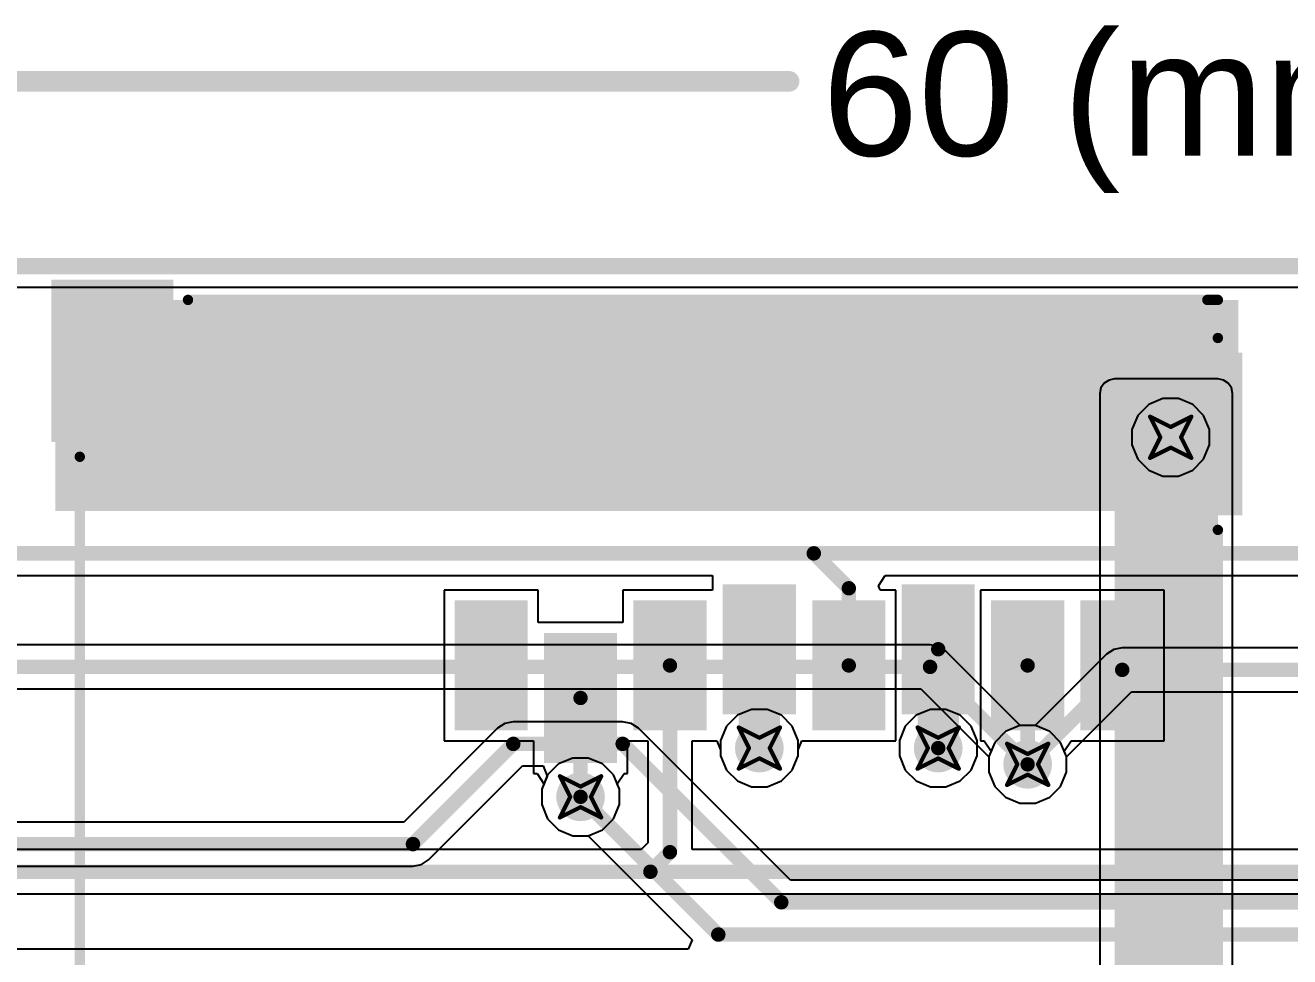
# Model space of a CAD drawing. Header units: inches. Extents: x -3 to 289, y -11 to 89.
# Drawn here: x 15.09 to 30.65, y 24.59 to 36.06 of the extents above; entities that cross this region are included whole.
import ezdxf

# ---------------------------------------------------------------- set-up
doc = ezdxf.new("R2010")
doc.units = ezdxf.units.IN
for name, color, linetype in [('Board Cutout', 216, 'Continuous'), ('Bottom Layer', 5, 'Continuous'), ('Dimension', 6, 'Continuous'), ('Drill Drawing', 1, 'Continuous'), ('Layer 1', 16, 'Continuous'), ('Layer 2', 76, 'Continuous'), ('Top Layer', 1, 'Continuous'), ('Top Overlay', 2, 'Continuous'), ('Top Paste', 8, 'Continuous'), ('Top Solder', 216, 'Continuous'), ('Via Holes', 16, 'Continuous')]:
    doc.layers.add(name, color=color, linetype=linetype)
doc.styles.add('Arial', font='', dxfattribs={"height": 0.2})
doc.styles.get('Arial').set_extended_font_data('Arial')

# ---------------------------------------------------------------- blocks, each defined once
blk = doc.blocks.new('693071010811_76')
at = {"layer": 'Top Layer'}
for points in [[(-5.875, 7.725), (-4.075, 7.725), (-4.075, 6.325), (-5.875, 6.325)], [(-0.175, 7.725), (1.625, 7.725), (1.625, 6.325), (-0.175, 6.325)], [(0.415, -2.125), (1.215, -2.125), (1.215, -3.625), (0.415, -3.625)], [(-6.185, -2.525), (-5.385, -2.525), (-5.385, -4.025), (-6.185, -4.025)], [(-5.085, -2.525), (-4.285, -2.525), (-4.285, -4.025), (-5.085, -4.025)], [(-2.885, -2.525), (-2.085, -2.525), (-2.085, -4.025), (-2.885, -4.025)], [(-0.685, -2.525), (0.115, -2.525), (0.115, -4.025), (-0.685, -4.025)], [(1.515, -2.525), (2.315, -2.525), (2.315, -4.025), (1.515, -4.025)], [(-3.985, -2.725), (-3.185, -2.725), (-3.185, -4.225), (-3.985, -4.225)], [(-1.785, -2.725), (-0.985, -2.725), (-0.985, -4.225), (-1.785, -4.225)], [(-7.275, -5.175), (-5.875, -5.175), (-5.875, -7.075), (-7.275, -7.075)], [(5.875, -6.075), (7.275, -6.075), (7.275, -7.975), (5.875, -7.975)]]:
    blk.add_hatch(color=1, dxfattribs=at).paths.add_polyline_path(points)
at = {"layer": 'Top Paste'}
for points in [[(-5.875, 7.725), (-4.075, 7.725), (-4.075, 6.325), (-5.875, 6.325)], [(-0.175, 7.725), (1.625, 7.725), (1.625, 6.325), (-0.175, 6.325)], [(0.415, -2.125), (1.215, -2.125), (1.215, -3.625), (0.415, -3.625)], [(-6.185, -2.525), (-5.385, -2.525), (-5.385, -4.025), (-6.185, -4.025)], [(-5.085, -2.525), (-4.285, -2.525), (-4.285, -4.025), (-5.085, -4.025)], [(-2.885, -2.525), (-2.085, -2.525), (-2.085, -4.025), (-2.885, -4.025)], [(-0.685, -2.525), (0.115, -2.525), (0.115, -4.025), (-0.685, -4.025)], [(1.515, -2.525), (2.315, -2.525), (2.315, -4.025), (1.515, -4.025)], [(-3.985, -2.725), (-3.185, -2.725), (-3.185, -4.225), (-3.985, -4.225)], [(-1.785, -2.725), (-0.985, -2.725), (-0.985, -4.225), (-1.785, -4.225)], [(-7.275, -5.175), (-5.875, -5.175), (-5.875, -7.075), (-7.275, -7.075)], [(5.875, -6.075), (7.275, -6.075), (7.275, -7.975), (5.875, -7.975)]]:
    blk.add_hatch(color=8, dxfattribs=at).paths.add_polyline_path(points)
at = {"layer": 'Top Solder'}
for points in [[(-5.925, 7.775), (-4.025, 7.775), (-4.025, 6.275), (-5.925, 6.275)], [(-0.225, 7.775), (1.675, 7.775), (1.675, 6.275), (-0.225, 6.275)], [(0.365, -2.075), (1.265, -2.075), (1.265, -3.675), (0.365, -3.675)], [(-6.235, -2.475), (-5.335, -2.475), (-5.335, -4.075), (-6.235, -4.075)], [(-5.135, -2.475), (-4.235, -2.475), (-4.235, -4.075), (-5.135, -4.075)], [(-2.935, -2.475), (-2.035, -2.475), (-2.035, -4.075), (-2.935, -4.075)], [(-0.735, -2.475), (0.165, -2.475), (0.165, -4.075), (-0.735, -4.075)], [(1.465, -2.475), (2.365, -2.475), (2.365, -4.075), (1.465, -4.075)], [(-4.035, -2.675), (-3.135, -2.675), (-3.135, -4.275), (-4.035, -4.275)], [(-1.835, -2.675), (-0.935, -2.675), (-0.935, -4.275), (-1.835, -4.275)], [(-7.325, -5.125), (-5.825, -5.125), (-5.825, -7.125), (-7.325, -7.125)], [(5.825, -6.025), (7.325, -6.025), (7.325, -8.025), (5.825, -8.025)]]:
    blk.add_hatch(color=216, dxfattribs=at).paths.add_polyline_path(points)
at = {"layer": 'Top Overlay'}
for points in [[(-6.106, 7.425, 0.127, 0.127, 0), (-7.025, 7.425, 0.127, 0.127, 0)], [(-7.025, 7.425, 0.127, 0.127, 0), (-7.025, 7.175, 0.127, 0.127, 0)], [(-0.406, 7.425, 0.127, 0.127, 0), (-3.844, 7.425, 0.127, 0.127, 0)], [(5.274, 7.426, 0.127, 0.127, 0), (1.855, 7.426, 0.127, 0.127, 0)], [(6.975, 7.426, 0.127, 0.127, 0), (5.274, 7.426, 0.127, 0.127, 0)], [(6.975, 7.426, 0.127, 0.127, 0), (6.975, -5.844, 0.127, 0.127, 0)], [(-7.025, 7.175, 0.127, 0.127, 0), (-7.025, -4.944, 0.127, 0.127, 0)], [(-7.025, -7.306, 0.127, 0.127, 0), (-7.025, -7.775, 0.127, 0.127, 0)], [(-6.896, -7.775, 0.127, 0.127, 0), (-7.025, -7.775, 0.127, 0.127, 0)], [(5.644, -7.775, 0.127, 0.127, 0), (-6.896, -7.775, 0.127, 0.127, 0)]]:
    blk.add_lwpolyline(points, format="xyseb", dxfattribs=at)
for points in [[(-7.057, 7.425, 0.0635, 0.0635, 1), (-6.993, 7.425, 0.0635, 0.0635, 1)], [(-7.057, 7.425, 0.0635, 0.0635, 1), (-6.993, 7.425, 0.0635, 0.0635, 1)], [(-6.138, 7.425, 0.0635, 0.0635, 1), (-6.074, 7.425, 0.0635, 0.0635, 1)], [(-3.876, 7.425, 0.0635, 0.0635, 1), (-3.812, 7.425, 0.0635, 0.0635, 1)], [(-0.438, 7.425, 0.0635, 0.0635, 1), (-0.374, 7.425, 0.0635, 0.0635, 1)], [(1.824, 7.426, 0.0635, 0.0635, 1), (1.887, 7.426, 0.0635, 0.0635, 1)], [(5.242, 7.426, 0.0635, 0.0635, 1), (5.306, 7.426, 0.0635, 0.0635, 1)], [(5.242, 7.426, 0.0635, 0.0635, 1), (5.306, 7.426, 0.0635, 0.0635, 1)], [(6.943, 7.426, 0.0635, 0.0635, 1), (7.007, 7.426, 0.0635, 0.0635, 1)], [(6.943, 7.426, 0.0635, 0.0635, 1), (7.007, 7.426, 0.0635, 0.0635, 1)], [(-7.057, 7.175, 0.0635, 0.0635, 1), (-6.993, 7.175, 0.0635, 0.0635, 1)], [(-7.057, 7.175, 0.0635, 0.0635, 1), (-6.993, 7.175, 0.0635, 0.0635, 1)], [(-7.057, -4.944, 0.0635, 0.0635, 1), (-6.993, -4.944, 0.0635, 0.0635, 1)], [(6.943, -5.844, 0.0635, 0.0635, 1), (7.007, -5.844, 0.0635, 0.0635, 1)], [(-7.057, -7.306, 0.0635, 0.0635, 1), (-6.993, -7.306, 0.0635, 0.0635, 1)], [(-7.057, -7.775, 0.0635, 0.0635, 1), (-6.993, -7.775, 0.0635, 0.0635, 1)], [(-7.057, -7.775, 0.0635, 0.0635, 1), (-6.993, -7.775, 0.0635, 0.0635, 1)], [(-6.928, -7.775, 0.0635, 0.0635, 1), (-6.864, -7.775, 0.0635, 0.0635, 1)], [(-6.928, -7.775, 0.0635, 0.0635, 1), (-6.864, -7.775, 0.0635, 0.0635, 1)], [(5.612, -7.775, 0.0635, 0.0635, 1), (5.676, -7.775, 0.0635, 0.0635, 1)]]:
    blk.add_lwpolyline(points, format="xyseb", close=True, dxfattribs=at)

msp = doc.modelspace()

# ---------------------------------------------------------------- hatches: boundary and pattern name
at = {"layer": 'Bottom Layer'}
h = msp.add_hatch(color=5, dxfattribs=at)
edge = h.paths.add_edge_path()
edge.add_arc((29.182, 30.984), 0.3, 0, 360)
h = msp.add_hatch(color=5, dxfattribs=at)
edge = h.paths.add_edge_path()
edge.add_arc((24.122, 27.158), 0.3, 0, 360)
h = msp.add_hatch(color=5, dxfattribs=at)
edge = h.paths.add_edge_path()
edge.add_arc((26.322, 27.158), 0.3, 0, 360)
h = msp.add_hatch(color=5, dxfattribs=at)
edge = h.paths.add_edge_path()
edge.add_arc((27.422, 26.958), 0.3, 0, 360)
h = msp.add_hatch(color=5, dxfattribs=at)
edge = h.paths.add_edge_path()
edge.add_arc((21.922, 26.558), 0.3, 0, 360)
at = {"layer": 'Layer 1'}
h = msp.add_hatch(color=16, dxfattribs=at)
edge = h.paths.add_edge_path()
edge.add_arc((29.182, 30.984), 0.3, 0, 360)
h = msp.add_hatch(color=16, dxfattribs=at)
edge = h.paths.add_edge_path()
edge.add_arc((24.122, 27.158), 0.3, 0, 360)
h = msp.add_hatch(color=16, dxfattribs=at)
edge = h.paths.add_edge_path()
edge.add_arc((26.322, 27.158), 0.3, 0, 360)
h = msp.add_hatch(color=16, dxfattribs=at)
edge = h.paths.add_edge_path()
edge.add_arc((27.422, 26.958), 0.3, 0, 360)
h = msp.add_hatch(color=16, dxfattribs=at)
edge = h.paths.add_edge_path()
edge.add_arc((21.922, 26.558), 0.3, 0, 360)
at = {"layer": 'Layer 2'}
msp.add_hatch(color=76, dxfattribs=at).paths.add_polyline_path([(29.762, 31.521), (28.492, 31.521), (28.492, 17.474), (29.762, 17.474)])
h = msp.add_hatch(color=76, dxfattribs=at)
edge = h.paths.add_edge_path()
edge.add_arc((29.182, 30.984), 0.3, 0, 360)
h = msp.add_hatch(color=76, dxfattribs=at)
edge = h.paths.add_edge_path()
edge.add_arc((24.122, 27.158), 0.3, 0, 360)
h = msp.add_hatch(color=76, dxfattribs=at)
edge = h.paths.add_edge_path()
edge.add_arc((26.322, 27.158), 0.3, 0, 360)
h = msp.add_hatch(color=76, dxfattribs=at)
edge = h.paths.add_edge_path()
edge.add_arc((27.422, 26.958), 0.3, 0, 360)
h = msp.add_hatch(color=76, dxfattribs=at)
edge = h.paths.add_edge_path()
edge.add_arc((21.922, 26.558), 0.3, 0, 360)
at = {"layer": 'Top Layer'}
msp.add_hatch(color=1, dxfattribs=at).paths.add_polyline_path([(30.012, 32.675), (15.462, 32.675), (15.462, 30.075), (30.012, 30.075)])
h = msp.add_hatch(color=1, dxfattribs=at)
edge = h.paths.add_edge_path()
edge.add_arc((29.182, 30.984), 0.3, 0, 360)
h = msp.add_hatch(color=1, dxfattribs=at)
edge = h.paths.add_edge_path()
edge.add_arc((24.122, 27.158), 0.3, 0, 360)
h = msp.add_hatch(color=1, dxfattribs=at)
edge = h.paths.add_edge_path()
edge.add_arc((26.322, 27.158), 0.3, 0, 360)
h = msp.add_hatch(color=1, dxfattribs=at)
edge = h.paths.add_edge_path()
edge.add_arc((27.422, 26.958), 0.3, 0, 360)
h = msp.add_hatch(color=1, dxfattribs=at)
edge = h.paths.add_edge_path()
edge.add_arc((21.922, 26.558), 0.3, 0, 360)
at = {"layer": 'Via Holes'}
h = msp.add_hatch(color=7, dxfattribs=at)
edge = h.paths.add_edge_path()
edge.add_arc((29.182, 30.984), 0.15, 0, 360)
h = msp.add_hatch(color=7, dxfattribs=at)
edge = h.paths.add_edge_path()
edge.add_arc((24.122, 27.158), 0.15, 0, 360)
h = msp.add_hatch(color=7, dxfattribs=at)
edge = h.paths.add_edge_path()
edge.add_arc((26.322, 27.158), 0.15, 0, 360)
h = msp.add_hatch(color=7, dxfattribs=at)
edge = h.paths.add_edge_path()
edge.add_arc((27.422, 26.958), 0.15, 0, 360)
h = msp.add_hatch(color=7, dxfattribs=at)
edge = h.paths.add_edge_path()
edge.add_arc((21.922, 26.558), 0.15, 0, 360)

# ---------------------------------------------------------------- linework, layer by layer
at = {"layer": 'Board Cutout'}
msp.add_lwpolyline([(-0.003, 33.09, 0.2, 0.2, 0), (59.997, 33.09, 0.2, 0.2, 0)], format="xyseb", dxfattribs=at)
at = {"layer": 'Bottom Layer'}
for p, q in [((0.346, 32.831), (58.333, 32.831)), ((29.087, 31.462), (28.911, 31.389)), ((29.277, 31.462), (29.087, 31.462)), ((29.453, 31.389), (29.277, 31.462)), ((28.911, 31.389), (28.777, 31.254)), ((29.587, 31.254), (29.453, 31.389)), ((28.777, 31.254), (28.704, 31.079)), ((29.66, 31.079), (29.587, 31.254)), ((28.704, 31.079), (28.704, 30.889)), ((29.66, 30.889), (29.66, 31.079)), ((28.704, 30.889), (28.777, 30.713)), ((29.587, 30.713), (29.66, 30.889)), ((28.777, 30.713), (28.911, 30.579)), ((29.453, 30.579), (29.587, 30.713)), ((28.911, 30.579), (29.087, 30.506)), ((29.087, 30.506), (29.277, 30.506)), ((29.277, 30.506), (29.453, 30.579)), ((26.051, 27.563), (25.917, 27.428)), ((26.227, 27.635), (26.051, 27.563)), ((26.417, 27.635), (26.227, 27.635)), ((26.593, 27.563), (26.417, 27.635)), ((26.727, 27.428), (26.593, 27.563)), ((20.902, 27.403), (19.748, 26.248)), ((20.99, 27.462), (20.902, 27.403)), ((21.094, 27.482), (20.99, 27.462)), ((22.44, 27.482), (21.094, 27.482)), ((22.545, 27.462), (22.44, 27.482)), ((22.633, 27.403), (22.545, 27.462)), ((24.504, 25.532), (22.633, 27.403)), ((25.917, 27.428), (25.844, 27.253)), ((26.8, 27.253), (26.727, 27.428)), ((27.327, 27.435), (27.151, 27.363)), ((27.517, 27.435), (27.327, 27.435)), ((27.693, 27.363), (27.517, 27.435)), ((25.844, 27.253), (25.844, 27.063)), ((26.8, 27.063), (26.8, 27.253)), ((27.017, 27.228), (26.944, 27.053)), ((27.151, 27.363), (27.017, 27.228)), ((27.827, 27.228), (27.693, 27.363)), ((27.9, 27.053), (27.827, 27.228)), ((20.053, 25.784), (21.207, 26.938)), ((21.207, 26.938), (21.461, 26.938)), ((21.461, 26.938), (21.51, 26.811)), ((25.844, 27.063), (25.917, 26.887)), ((26.727, 26.887), (26.8, 27.063)), ((26.944, 27.053), (26.944, 26.863)), ((27.9, 26.863), (27.9, 27.053)), ((21.51, 26.811), (21.444, 26.653)), ((25.917, 26.887), (26.051, 26.753)), ((26.593, 26.753), (26.727, 26.887)), ((26.944, 26.863), (27.017, 26.687)), ((27.827, 26.687), (27.9, 26.863)), ((21.444, 26.653), (21.444, 26.463)), ((26.051, 26.753), (26.227, 26.68)), ((26.227, 26.68), (26.417, 26.68)), ((26.417, 26.68), (26.593, 26.753)), ((27.017, 26.687), (27.151, 26.553)), ((27.693, 26.553), (27.827, 26.687)), ((21.444, 26.463), (21.517, 26.287)), ((27.151, 26.553), (27.327, 26.48)), ((27.327, 26.48), (27.517, 26.48)), ((27.517, 26.48), (27.693, 26.553)), ((21.517, 26.287), (21.651, 26.153)), ((19.748, 26.248), (7.117, 26.248)), ((21.651, 26.153), (21.827, 26.08)), ((21.827, 26.08), (22.015, 26.08)), ((22.015, 26.08), (23.296, 24.799)), ((7.012, 25.704), (19.86, 25.704)), ((19.86, 25.704), (19.964, 25.725)), ((19.964, 25.725), (20.053, 25.784)), ((37.638, 25.532), (24.504, 25.532)), ((23.296, 24.799), (23.248, 24.681)), ((23.248, 24.681), (8.665, 24.681))]:
    msp.add_line(p, q, dxfattribs=at)
for points in [[(19.86, 25.976, 0.178, 0.178, 0), (21.094, 27.21, 0.178, 0.178, 0)], [(21.094, 27.21, 0.178, 0.178, 0), (22.44, 27.21, 0.178, 0.178, 0)], [(22.44, 27.21, 0.178, 0.178, 0), (24.391, 25.26, 0.178, 0.178, 0)], [(21.922, 26.558, 0.178, 0.178, 0), (23.616, 24.863, 0.178, 0.178, 0)], [(6.755, 25.976, 0.178, 0.178, 0), (19.86, 25.976, 0.178, 0.178, 0)], [(24.391, 25.26, 0.178, 0.178, 0), (58.331, 25.26, 0.178, 0.178, 0)], [(23.616, 24.863, 0.178, 0.178, 0), (58.502, 24.863, 0.178, 0.178, 0)]]:
    msp.add_lwpolyline(points, format="xyseb", dxfattribs=at)
for points in [[(21.05, 27.21, 0.0889, 0.0889, 1), (21.139, 27.21, 0.0889, 0.0889, 1)], [(21.05, 27.21, 0.0889, 0.0889, 1), (21.139, 27.21, 0.0889, 0.0889, 1)], [(22.396, 27.21, 0.0889, 0.0889, 1), (22.485, 27.21, 0.0889, 0.0889, 1)], [(22.396, 27.21, 0.0889, 0.0889, 1), (22.485, 27.21, 0.0889, 0.0889, 1)], [(21.878, 26.558, 0.0889, 0.0889, 1), (21.966, 26.558, 0.0889, 0.0889, 1)], [(19.816, 25.976, 0.0889, 0.0889, 1), (19.905, 25.976, 0.0889, 0.0889, 1)], [(19.816, 25.976, 0.0889, 0.0889, 1), (19.905, 25.976, 0.0889, 0.0889, 1)], [(24.347, 25.26, 0.0889, 0.0889, 1), (24.436, 25.26, 0.0889, 0.0889, 1)], [(24.347, 25.26, 0.0889, 0.0889, 1), (24.436, 25.26, 0.0889, 0.0889, 1)], [(23.572, 24.863, 0.0889, 0.0889, 1), (23.661, 24.863, 0.0889, 0.0889, 1)], [(23.572, 24.863, 0.0889, 0.0889, 1), (23.661, 24.863, 0.0889, 0.0889, 1)]]:
    msp.add_lwpolyline(points, format="xyseb", close=True, dxfattribs=at)
at = {"layer": 'Dimension'}
msp.add_lwpolyline([(-0.003, 35.365, 0.254, 0.254, 0), (24.487, 35.365, 0.254, 0.254, 0)], format="xyseb", dxfattribs=at)
msp.add_lwpolyline([(24.424, 35.365, 0.127, 0.127, 1), (24.551, 35.365, 0.127, 0.127, 1)], format="xyseb", close=True, dxfattribs=at)
at = {"layer": 'Drill Drawing'}
for points in [[(28.928, 31.238, 0.0508, 0.0508, 0), (29.182, 31.111, 0.0508, 0.0508, 0)], [(28.928, 31.238, 0.0508, 0.0508, 0), (29.055, 30.984, 0.0508, 0.0508, 0)], [(29.182, 31.111, 0.0508, 0.0508, 0), (29.436, 31.238, 0.0508, 0.0508, 0)], [(29.309, 30.984, 0.0508, 0.0508, 0), (29.436, 31.238, 0.0508, 0.0508, 0)], [(28.928, 30.73, 0.0508, 0.0508, 0), (29.055, 30.984, 0.0508, 0.0508, 0)], [(29.309, 30.984, 0.0508, 0.0508, 0), (29.436, 30.73, 0.0508, 0.0508, 0)], [(28.928, 30.73, 0.0508, 0.0508, 0), (29.182, 30.857, 0.0508, 0.0508, 0)], [(29.182, 30.857, 0.0508, 0.0508, 0), (29.436, 30.73, 0.0508, 0.0508, 0)], [(23.868, 27.412, 0.0508, 0.0508, 0), (24.122, 27.285, 0.0508, 0.0508, 0)], [(23.868, 27.412, 0.0508, 0.0508, 0), (23.995, 27.158, 0.0508, 0.0508, 0)], [(24.122, 27.285, 0.0508, 0.0508, 0), (24.376, 27.412, 0.0508, 0.0508, 0)], [(24.249, 27.158, 0.0508, 0.0508, 0), (24.376, 27.412, 0.0508, 0.0508, 0)], [(26.068, 27.412, 0.0508, 0.0508, 0), (26.322, 27.285, 0.0508, 0.0508, 0)], [(26.068, 27.412, 0.0508, 0.0508, 0), (26.195, 27.158, 0.0508, 0.0508, 0)], [(26.322, 27.285, 0.0508, 0.0508, 0), (26.576, 27.412, 0.0508, 0.0508, 0)], [(26.449, 27.158, 0.0508, 0.0508, 0), (26.576, 27.412, 0.0508, 0.0508, 0)], [(27.168, 27.212, 0.0508, 0.0508, 0), (27.422, 27.085, 0.0508, 0.0508, 0)], [(27.168, 27.212, 0.0508, 0.0508, 0), (27.295, 26.958, 0.0508, 0.0508, 0)], [(27.422, 27.085, 0.0508, 0.0508, 0), (27.676, 27.212, 0.0508, 0.0508, 0)], [(27.549, 26.958, 0.0508, 0.0508, 0), (27.676, 27.212, 0.0508, 0.0508, 0)], [(23.868, 26.904, 0.0508, 0.0508, 0), (23.995, 27.158, 0.0508, 0.0508, 0)], [(24.249, 27.158, 0.0508, 0.0508, 0), (24.376, 26.904, 0.0508, 0.0508, 0)], [(26.068, 26.904, 0.0508, 0.0508, 0), (26.195, 27.158, 0.0508, 0.0508, 0)], [(26.449, 27.158, 0.0508, 0.0508, 0), (26.576, 26.904, 0.0508, 0.0508, 0)], [(23.868, 26.904, 0.0508, 0.0508, 0), (24.122, 27.031, 0.0508, 0.0508, 0)], [(24.122, 27.031, 0.0508, 0.0508, 0), (24.376, 26.904, 0.0508, 0.0508, 0)], [(26.068, 26.904, 0.0508, 0.0508, 0), (26.322, 27.031, 0.0508, 0.0508, 0)], [(26.322, 27.031, 0.0508, 0.0508, 0), (26.576, 26.904, 0.0508, 0.0508, 0)], [(27.168, 26.704, 0.0508, 0.0508, 0), (27.295, 26.958, 0.0508, 0.0508, 0)], [(27.549, 26.958, 0.0508, 0.0508, 0), (27.676, 26.704, 0.0508, 0.0508, 0)], [(21.668, 26.812, 0.0508, 0.0508, 0), (21.922, 26.685, 0.0508, 0.0508, 0)], [(21.668, 26.812, 0.0508, 0.0508, 0), (21.795, 26.558, 0.0508, 0.0508, 0)], [(21.922, 26.685, 0.0508, 0.0508, 0), (22.176, 26.812, 0.0508, 0.0508, 0)], [(22.049, 26.558, 0.0508, 0.0508, 0), (22.176, 26.812, 0.0508, 0.0508, 0)], [(27.168, 26.704, 0.0508, 0.0508, 0), (27.422, 26.831, 0.0508, 0.0508, 0)], [(27.422, 26.831, 0.0508, 0.0508, 0), (27.676, 26.704, 0.0508, 0.0508, 0)], [(21.668, 26.304, 0.0508, 0.0508, 0), (21.795, 26.558, 0.0508, 0.0508, 0)], [(21.668, 26.304, 0.0508, 0.0508, 0), (21.922, 26.431, 0.0508, 0.0508, 0)], [(21.922, 26.431, 0.0508, 0.0508, 0), (22.176, 26.304, 0.0508, 0.0508, 0)], [(22.049, 26.558, 0.0508, 0.0508, 0), (22.176, 26.304, 0.0508, 0.0508, 0)]]:
    msp.add_lwpolyline(points, format="xyseb", dxfattribs=at)
for points in [[(28.915, 31.238, 0.0254, 0.0254, 1), (28.941, 31.238, 0.0254, 0.0254, 1)], [(28.915, 31.238, 0.0254, 0.0254, 1), (28.941, 31.238, 0.0254, 0.0254, 1)], [(29.169, 31.111, 0.0254, 0.0254, 1), (29.195, 31.111, 0.0254, 0.0254, 1)], [(29.169, 31.111, 0.0254, 0.0254, 1), (29.195, 31.111, 0.0254, 0.0254, 1)], [(29.423, 31.238, 0.0254, 0.0254, 1), (29.449, 31.238, 0.0254, 0.0254, 1)], [(29.423, 31.238, 0.0254, 0.0254, 1), (29.449, 31.238, 0.0254, 0.0254, 1)], [(29.042, 30.984, 0.0254, 0.0254, 1), (29.068, 30.984, 0.0254, 0.0254, 1)], [(29.042, 30.984, 0.0254, 0.0254, 1), (29.068, 30.984, 0.0254, 0.0254, 1)], [(29.296, 30.984, 0.0254, 0.0254, 1), (29.322, 30.984, 0.0254, 0.0254, 1)], [(29.296, 30.984, 0.0254, 0.0254, 1), (29.322, 30.984, 0.0254, 0.0254, 1)], [(29.169, 30.857, 0.0254, 0.0254, 1), (29.195, 30.857, 0.0254, 0.0254, 1)], [(29.169, 30.857, 0.0254, 0.0254, 1), (29.195, 30.857, 0.0254, 0.0254, 1)], [(28.915, 30.73, 0.0254, 0.0254, 1), (28.941, 30.73, 0.0254, 0.0254, 1)], [(28.915, 30.73, 0.0254, 0.0254, 1), (28.941, 30.73, 0.0254, 0.0254, 1)], [(29.423, 30.73, 0.0254, 0.0254, 1), (29.449, 30.73, 0.0254, 0.0254, 1)], [(29.423, 30.73, 0.0254, 0.0254, 1), (29.449, 30.73, 0.0254, 0.0254, 1)], [(23.855, 27.412, 0.0254, 0.0254, 1), (23.881, 27.412, 0.0254, 0.0254, 1)], [(23.855, 27.412, 0.0254, 0.0254, 1), (23.881, 27.412, 0.0254, 0.0254, 1)], [(24.363, 27.412, 0.0254, 0.0254, 1), (24.389, 27.412, 0.0254, 0.0254, 1)], [(24.363, 27.412, 0.0254, 0.0254, 1), (24.389, 27.412, 0.0254, 0.0254, 1)], [(26.055, 27.412, 0.0254, 0.0254, 1), (26.081, 27.412, 0.0254, 0.0254, 1)], [(26.055, 27.412, 0.0254, 0.0254, 1), (26.081, 27.412, 0.0254, 0.0254, 1)], [(26.563, 27.412, 0.0254, 0.0254, 1), (26.589, 27.412, 0.0254, 0.0254, 1)], [(26.563, 27.412, 0.0254, 0.0254, 1), (26.589, 27.412, 0.0254, 0.0254, 1)], [(24.109, 27.285, 0.0254, 0.0254, 1), (24.135, 27.285, 0.0254, 0.0254, 1)], [(24.109, 27.285, 0.0254, 0.0254, 1), (24.135, 27.285, 0.0254, 0.0254, 1)], [(26.309, 27.285, 0.0254, 0.0254, 1), (26.335, 27.285, 0.0254, 0.0254, 1)], [(26.309, 27.285, 0.0254, 0.0254, 1), (26.335, 27.285, 0.0254, 0.0254, 1)], [(27.155, 27.212, 0.0254, 0.0254, 1), (27.181, 27.212, 0.0254, 0.0254, 1)], [(27.155, 27.212, 0.0254, 0.0254, 1), (27.181, 27.212, 0.0254, 0.0254, 1)], [(27.663, 27.212, 0.0254, 0.0254, 1), (27.689, 27.212, 0.0254, 0.0254, 1)], [(27.663, 27.212, 0.0254, 0.0254, 1), (27.689, 27.212, 0.0254, 0.0254, 1)], [(23.982, 27.158, 0.0254, 0.0254, 1), (24.008, 27.158, 0.0254, 0.0254, 1)], [(23.982, 27.158, 0.0254, 0.0254, 1), (24.008, 27.158, 0.0254, 0.0254, 1)], [(24.236, 27.158, 0.0254, 0.0254, 1), (24.262, 27.158, 0.0254, 0.0254, 1)], [(24.236, 27.158, 0.0254, 0.0254, 1), (24.262, 27.158, 0.0254, 0.0254, 1)], [(26.182, 27.158, 0.0254, 0.0254, 1), (26.208, 27.158, 0.0254, 0.0254, 1)], [(26.182, 27.158, 0.0254, 0.0254, 1), (26.208, 27.158, 0.0254, 0.0254, 1)], [(26.436, 27.158, 0.0254, 0.0254, 1), (26.462, 27.158, 0.0254, 0.0254, 1)], [(26.436, 27.158, 0.0254, 0.0254, 1), (26.462, 27.158, 0.0254, 0.0254, 1)], [(27.409, 27.085, 0.0254, 0.0254, 1), (27.435, 27.085, 0.0254, 0.0254, 1)], [(27.409, 27.085, 0.0254, 0.0254, 1), (27.435, 27.085, 0.0254, 0.0254, 1)], [(23.855, 26.904, 0.0254, 0.0254, 1), (23.881, 26.904, 0.0254, 0.0254, 1)], [(23.855, 26.904, 0.0254, 0.0254, 1), (23.881, 26.904, 0.0254, 0.0254, 1)], [(24.109, 27.031, 0.0254, 0.0254, 1), (24.135, 27.031, 0.0254, 0.0254, 1)], [(24.109, 27.031, 0.0254, 0.0254, 1), (24.135, 27.031, 0.0254, 0.0254, 1)], [(24.363, 26.904, 0.0254, 0.0254, 1), (24.389, 26.904, 0.0254, 0.0254, 1)], [(24.363, 26.904, 0.0254, 0.0254, 1), (24.389, 26.904, 0.0254, 0.0254, 1)], [(26.055, 26.904, 0.0254, 0.0254, 1), (26.081, 26.904, 0.0254, 0.0254, 1)], [(26.055, 26.904, 0.0254, 0.0254, 1), (26.081, 26.904, 0.0254, 0.0254, 1)], [(26.309, 27.031, 0.0254, 0.0254, 1), (26.335, 27.031, 0.0254, 0.0254, 1)], [(26.309, 27.031, 0.0254, 0.0254, 1), (26.335, 27.031, 0.0254, 0.0254, 1)], [(26.563, 26.904, 0.0254, 0.0254, 1), (26.589, 26.904, 0.0254, 0.0254, 1)], [(26.563, 26.904, 0.0254, 0.0254, 1), (26.589, 26.904, 0.0254, 0.0254, 1)], [(27.282, 26.958, 0.0254, 0.0254, 1), (27.308, 26.958, 0.0254, 0.0254, 1)], [(27.282, 26.958, 0.0254, 0.0254, 1), (27.308, 26.958, 0.0254, 0.0254, 1)], [(27.536, 26.958, 0.0254, 0.0254, 1), (27.562, 26.958, 0.0254, 0.0254, 1)], [(27.536, 26.958, 0.0254, 0.0254, 1), (27.562, 26.958, 0.0254, 0.0254, 1)], [(21.655, 26.812, 0.0254, 0.0254, 1), (21.681, 26.812, 0.0254, 0.0254, 1)], [(21.655, 26.812, 0.0254, 0.0254, 1), (21.681, 26.812, 0.0254, 0.0254, 1)], [(22.163, 26.812, 0.0254, 0.0254, 1), (22.189, 26.812, 0.0254, 0.0254, 1)], [(22.163, 26.812, 0.0254, 0.0254, 1), (22.189, 26.812, 0.0254, 0.0254, 1)], [(27.409, 26.831, 0.0254, 0.0254, 1), (27.435, 26.831, 0.0254, 0.0254, 1)], [(27.409, 26.831, 0.0254, 0.0254, 1), (27.435, 26.831, 0.0254, 0.0254, 1)], [(21.909, 26.685, 0.0254, 0.0254, 1), (21.935, 26.685, 0.0254, 0.0254, 1)], [(21.909, 26.685, 0.0254, 0.0254, 1), (21.935, 26.685, 0.0254, 0.0254, 1)], [(27.155, 26.704, 0.0254, 0.0254, 1), (27.181, 26.704, 0.0254, 0.0254, 1)], [(27.155, 26.704, 0.0254, 0.0254, 1), (27.181, 26.704, 0.0254, 0.0254, 1)], [(27.663, 26.704, 0.0254, 0.0254, 1), (27.689, 26.704, 0.0254, 0.0254, 1)], [(27.663, 26.704, 0.0254, 0.0254, 1), (27.689, 26.704, 0.0254, 0.0254, 1)], [(21.782, 26.558, 0.0254, 0.0254, 1), (21.808, 26.558, 0.0254, 0.0254, 1)], [(21.782, 26.558, 0.0254, 0.0254, 1), (21.808, 26.558, 0.0254, 0.0254, 1)], [(21.909, 26.431, 0.0254, 0.0254, 1), (21.935, 26.431, 0.0254, 0.0254, 1)], [(21.909, 26.431, 0.0254, 0.0254, 1), (21.935, 26.431, 0.0254, 0.0254, 1)], [(22.036, 26.558, 0.0254, 0.0254, 1), (22.062, 26.558, 0.0254, 0.0254, 1)], [(22.036, 26.558, 0.0254, 0.0254, 1), (22.062, 26.558, 0.0254, 0.0254, 1)], [(21.655, 26.304, 0.0254, 0.0254, 1), (21.681, 26.304, 0.0254, 0.0254, 1)], [(21.655, 26.304, 0.0254, 0.0254, 1), (21.681, 26.304, 0.0254, 0.0254, 1)], [(22.163, 26.304, 0.0254, 0.0254, 1), (22.189, 26.304, 0.0254, 0.0254, 1)], [(22.163, 26.304, 0.0254, 0.0254, 1), (22.189, 26.304, 0.0254, 0.0254, 1)]]:
    msp.add_lwpolyline(points, format="xyseb", close=True, dxfattribs=at)
at = {"layer": 'Layer 1'}
for p, q in [((0.346, 32.831), (59.997, 32.831)), ((29.087, 31.462), (28.911, 31.389)), ((29.277, 31.462), (29.087, 31.462)), ((29.453, 31.389), (29.277, 31.462)), ((28.911, 31.389), (28.777, 31.254)), ((29.587, 31.254), (29.453, 31.389)), ((28.777, 31.254), (28.704, 31.079)), ((29.66, 31.079), (29.587, 31.254)), ((28.704, 31.079), (28.704, 30.889)), ((29.66, 30.889), (29.66, 31.079)), ((28.704, 30.889), (28.777, 30.713)), ((29.587, 30.713), (29.66, 30.889)), ((28.777, 30.713), (28.911, 30.579)), ((29.453, 30.579), (29.587, 30.713)), ((28.911, 30.579), (29.087, 30.506)), ((29.087, 30.506), (29.277, 30.506)), ((29.277, 30.506), (29.453, 30.579)), ((26.222, 28.43), (4.307, 28.43)), ((26.326, 28.409), (26.222, 28.43)), ((26.414, 28.35), (26.326, 28.409)), ((27.329, 27.435), (26.414, 28.35)), ((28.393, 28.313), (27.515, 27.435)), ((28.481, 28.372), (28.393, 28.313)), ((28.393, 28.313), (28.393, 28.313)), ((28.585, 28.393), (28.481, 28.372)), ((41.499, 28.393), (28.585, 28.393)), ((28.585, 28.393), (28.585, 28.393)), ((13.421, 27.886), (26.109, 27.886)), ((26.109, 27.886), (26.944, 27.051)), ((27.9, 27.051), (28.698, 27.849)), ((28.698, 27.849), (41.386, 27.849)), ((23.851, 27.563), (23.717, 27.428)), ((24.027, 27.635), (23.851, 27.563)), ((24.217, 27.635), (24.027, 27.635)), ((24.393, 27.563), (24.217, 27.635)), ((24.527, 27.428), (24.393, 27.563)), ((23.717, 27.428), (23.644, 27.253)), ((24.6, 27.253), (24.527, 27.428)), ((27.515, 27.435), (27.329, 27.435)), ((23.644, 27.253), (23.644, 27.063)), ((24.6, 27.063), (24.6, 27.253)), ((21.651, 26.963), (21.517, 26.828)), ((21.827, 27.035), (21.651, 26.963)), ((22.017, 27.035), (21.827, 27.035)), ((22.193, 26.963), (22.017, 27.035)), ((22.327, 26.828), (22.193, 26.963)), ((23.644, 27.063), (23.717, 26.887)), ((24.527, 26.887), (24.6, 27.063)), ((26.944, 27.051), (26.944, 26.863)), ((27.9, 26.863), (27.9, 27.051)), ((21.517, 26.828), (21.444, 26.653)), ((22.4, 26.653), (22.327, 26.828)), ((23.717, 26.887), (23.851, 26.753)), ((24.393, 26.753), (24.527, 26.887)), ((26.944, 26.863), (27.017, 26.687)), ((27.827, 26.687), (27.9, 26.863)), ((21.444, 26.653), (21.444, 26.463)), ((22.4, 26.463), (22.4, 26.653)), ((23.851, 26.753), (24.027, 26.68)), ((24.027, 26.68), (24.217, 26.68)), ((24.217, 26.68), (24.393, 26.753)), ((27.017, 26.687), (27.151, 26.553)), ((27.693, 26.553), (27.827, 26.687)), ((21.444, 26.463), (21.517, 26.287)), ((22.327, 26.287), (22.4, 26.463)), ((27.151, 26.553), (27.327, 26.48)), ((27.327, 26.48), (27.517, 26.48)), ((27.517, 26.48), (27.693, 26.553)), ((21.517, 26.287), (21.651, 26.153)), ((22.193, 26.153), (22.327, 26.287)), ((21.651, 26.153), (21.827, 26.08)), ((22.017, 26.08), (22.193, 26.153)), ((21.827, 26.08), (22.017, 26.08))]:
    msp.add_line(p, q, dxfattribs=at)
for points in [[(13.308, 28.158, 0.178, 0.178, 0), (26.222, 28.158, 0.178, 0.178, 0)], [(26.222, 28.158, 0.178, 0.178, 0), (27.422, 26.958, 0.178, 0.178, 0)], [(27.422, 26.958, 0.178, 0.178, 0), (28.585, 28.121, 0.178, 0.178, 0)], [(28.585, 28.121, 0.178, 0.178, 0), (41.499, 28.121, 0.178, 0.178, 0)]]:
    msp.add_lwpolyline(points, format="xyseb", dxfattribs=at)
for points in [[(26.177, 28.158, 0.0889, 0.0889, 1), (26.266, 28.158, 0.0889, 0.0889, 1)], [(26.177, 28.158, 0.0889, 0.0889, 1), (26.266, 28.158, 0.0889, 0.0889, 1)], [(28.541, 28.121, 0.0889, 0.0889, 1), (28.63, 28.121, 0.0889, 0.0889, 1)], [(28.541, 28.121, 0.0889, 0.0889, 1), (28.63, 28.121, 0.0889, 0.0889, 1)], [(27.378, 26.958, 0.0889, 0.0889, 1), (27.466, 26.958, 0.0889, 0.0889, 1)], [(27.378, 26.958, 0.0889, 0.0889, 1), (27.466, 26.958, 0.0889, 0.0889, 1)]]:
    msp.add_lwpolyline(points, format="xyseb", close=True, dxfattribs=at)
at = {"layer": 'Layer 2'}
for p, q in [((0.346, 32.831), (59.764, 32.831)), ((28.324, 31.591), (28.311, 31.521)), ((28.364, 31.65), (28.324, 31.591)), ((28.423, 31.689), (28.364, 31.65)), ((28.492, 31.703), (28.423, 31.689)), ((29.762, 31.703), (28.492, 31.703)), ((29.831, 31.689), (29.762, 31.703)), ((29.89, 31.65), (29.831, 31.689)), ((29.929, 31.591), (29.89, 31.65)), ((29.943, 31.521), (29.929, 31.591)), ((28.311, 31.521), (28.311, 18.969)), ((29.943, 17.474), (29.943, 31.521)), ((23.851, 27.563), (23.717, 27.428)), ((24.027, 27.635), (23.851, 27.563)), ((24.217, 27.635), (24.027, 27.635)), ((24.393, 27.563), (24.217, 27.635)), ((24.527, 27.428), (24.393, 27.563)), ((26.051, 27.563), (25.917, 27.428)), ((26.227, 27.635), (26.051, 27.563)), ((26.417, 27.635), (26.227, 27.635)), ((26.593, 27.563), (26.417, 27.635)), ((26.727, 27.428), (26.593, 27.563)), ((23.717, 27.428), (23.644, 27.253)), ((24.6, 27.253), (24.527, 27.428)), ((25.917, 27.428), (25.844, 27.253)), ((26.8, 27.253), (26.727, 27.428)), ((27.327, 27.435), (27.151, 27.363)), ((27.517, 27.435), (27.327, 27.435)), ((27.693, 27.363), (27.517, 27.435)), ((23.644, 27.253), (23.644, 27.063)), ((24.6, 27.063), (24.6, 27.253)), ((25.844, 27.253), (25.844, 27.063)), ((26.8, 27.063), (26.8, 27.253)), ((27.017, 27.228), (26.944, 27.053)), ((27.151, 27.363), (27.017, 27.228)), ((27.827, 27.228), (27.693, 27.363)), ((27.9, 27.053), (27.827, 27.228)), ((21.651, 26.963), (21.517, 26.828)), ((21.827, 27.035), (21.651, 26.963)), ((22.017, 27.035), (21.827, 27.035)), ((22.193, 26.963), (22.017, 27.035)), ((22.327, 26.828), (22.193, 26.963)), ((23.644, 27.063), (23.717, 26.887)), ((24.527, 26.887), (24.6, 27.063)), ((25.844, 27.063), (25.917, 26.887)), ((26.727, 26.887), (26.8, 27.063)), ((26.944, 27.053), (26.944, 26.863)), ((27.9, 26.863), (27.9, 27.053)), ((21.517, 26.828), (21.444, 26.653)), ((22.4, 26.653), (22.327, 26.828)), ((23.717, 26.887), (23.851, 26.753)), ((24.393, 26.753), (24.527, 26.887)), ((25.917, 26.887), (26.051, 26.753)), ((26.593, 26.753), (26.727, 26.887)), ((26.944, 26.863), (27.017, 26.687)), ((27.827, 26.687), (27.9, 26.863)), ((21.444, 26.653), (21.444, 26.463)), ((22.4, 26.463), (22.4, 26.653)), ((23.851, 26.753), (24.027, 26.68)), ((24.027, 26.68), (24.217, 26.68)), ((24.217, 26.68), (24.393, 26.753)), ((26.051, 26.753), (26.227, 26.68)), ((26.227, 26.68), (26.417, 26.68)), ((26.417, 26.68), (26.593, 26.753)), ((27.017, 26.687), (27.151, 26.553)), ((27.693, 26.553), (27.827, 26.687)), ((21.444, 26.463), (21.517, 26.287)), ((22.327, 26.287), (22.4, 26.463)), ((27.151, 26.553), (27.327, 26.48)), ((27.327, 26.48), (27.517, 26.48)), ((27.517, 26.48), (27.693, 26.553)), ((21.517, 26.287), (21.651, 26.153)), ((22.193, 26.153), (22.327, 26.287)), ((21.651, 26.153), (21.827, 26.08)), ((22.017, 26.08), (22.193, 26.153)), ((21.827, 26.08), (22.017, 26.08))]:
    msp.add_line(p, q, dxfattribs=at)
at = {"layer": 'Top Layer'}
for p, q in [((10.404, 29.283), (23.544, 29.283)), ((23.544, 29.283), (23.544, 29.103)), ((25.586, 29.156), (25.671, 29.283)), ((25.671, 29.283), (38.784, 29.283)), ((21.4, 29.103), (20.244, 29.103)), ((20.244, 29.103), (20.244, 27.247)), ((21.4, 28.703), (21.4, 29.103)), ((23.544, 29.103), (22.444, 29.103)), ((22.444, 29.103), (22.444, 28.703)), ((25.607, 29.105), (25.586, 29.156)), ((25.618, 29.103), (25.607, 29.105)), ((25.8, 29.103), (25.618, 29.103)), ((25.8, 27.247), (25.8, 29.103)), ((29.1, 29.103), (26.844, 29.103)), ((26.844, 29.103), (26.844, 27.247)), ((29.1, 27.247), (29.1, 29.103)), ((22.444, 28.703), (21.4, 28.703)), ((20.244, 27.247), (21.344, 27.247)), ((21.344, 27.247), (21.344, 26.847)), ((22.5, 26.847), (22.5, 27.247)), ((22.5, 27.247), (22.75, 27.247)), ((22.75, 27.247), (22.75, 25.99)), ((23.294, 25.908), (23.294, 27.247)), ((23.294, 27.247), (23.6, 27.247)), ((23.6, 27.247), (23.644, 27.138)), ((24.6, 27.138), (24.644, 27.247)), ((24.644, 27.247), (25.8, 27.247)), ((26.844, 27.247), (26.887, 27.247)), ((26.887, 27.247), (26.972, 27.12)), ((27.872, 27.12), (27.957, 27.247)), ((27.957, 27.247), (29.1, 27.247)), ((23.644, 27.138), (23.644, 27.063)), ((24.6, 27.063), (24.6, 27.138)), ((26.972, 27.12), (26.944, 27.053)), ((27.9, 27.053), (27.872, 27.12)), ((23.644, 27.063), (23.717, 26.887)), ((24.527, 26.887), (24.6, 27.063)), ((26.944, 27.053), (26.944, 26.863)), ((27.9, 26.863), (27.9, 27.053)), ((21.344, 26.847), (21.387, 26.847)), ((21.387, 26.847), (21.472, 26.72)), ((22.372, 26.72), (22.457, 26.847)), ((22.457, 26.847), (22.5, 26.847)), ((23.717, 26.887), (23.851, 26.753)), ((24.393, 26.753), (24.527, 26.887)), ((26.944, 26.863), (27.017, 26.687)), ((27.827, 26.687), (27.9, 26.863)), ((21.472, 26.72), (21.444, 26.653)), ((21.444, 26.653), (21.444, 26.463)), ((22.4, 26.653), (22.372, 26.72)), ((22.4, 26.463), (22.4, 26.653)), ((23.851, 26.753), (24.027, 26.68)), ((24.027, 26.68), (24.217, 26.68)), ((24.217, 26.68), (24.393, 26.753)), ((27.017, 26.687), (27.151, 26.553)), ((27.693, 26.553), (27.827, 26.687)), ((21.444, 26.463), (21.517, 26.287)), ((22.327, 26.287), (22.4, 26.463)), ((27.151, 26.553), (27.327, 26.48)), ((27.327, 26.48), (27.517, 26.48)), ((27.517, 26.48), (27.693, 26.553)), ((21.517, 26.287), (21.651, 26.153)), ((22.193, 26.153), (22.327, 26.287)), ((21.651, 26.153), (21.827, 26.08)), ((22.017, 26.08), (22.193, 26.153)), ((21.827, 26.08), (22.017, 26.08)), ((22.75, 25.99), (22.669, 25.908)), ((22.669, 25.908), (9.216, 25.908)), ((37.528, 25.908), (23.294, 25.908)), ((9.103, 25.364), (52.655, 25.364))]:
    msp.add_line(p, q, dxfattribs=at)
for points in [[(9.607, 29.555, 0.178, 0.178, 0), (24.792, 29.555, 0.178, 0.178, 0)], [(24.792, 29.555, 0.178, 0.178, 0), (40.032, 29.555, 0.178, 0.178, 0)], [(24.792, 29.555, 0.178, 0.178, 0), (25.222, 29.125, 0.178, 0.178, 0)], [(25.222, 28.175, 0.178, 0.178, 0), (25.222, 29.125, 0.178, 0.178, 0)], [(24.122, 28.375, 0.508, 0.508, 0), (24.122, 28.508, 0.508, 0.508, 0)], [(24.122, 27.158, 0.508, 0.508, 0), (24.122, 28.375, 0.508, 0.508, 0)], [(26.322, 27.158, 0.508, 0.508, 0), (26.322, 28.508, 0.508, 0.508, 0)], [(26.322, 27.158, 0.178, 0.178, 0), (26.322, 28.375, 0.178, 0.178, 0)], [(23.022, 25.877, 0.178, 0.178, 0), (23.022, 28.175, 0.178, 0.178, 0)], [(27.422, 26.958, 0.178, 0.178, 0), (27.422, 28.175, 0.178, 0.178, 0)], [(21.922, 26.558, 0.178, 0.178, 0), (21.922, 27.775, 0.178, 0.178, 0)], [(22.781, 25.636, 0.178, 0.178, 0), (23.022, 25.877, 0.178, 0.178, 0)], [(9.103, 25.636, 0.178, 0.178, 0), (22.781, 25.636, 0.178, 0.178, 0)], [(22.781, 25.636, 0.178, 0.178, 0), (37.64, 25.636, 0.178, 0.178, 0)]]:
    msp.add_lwpolyline(points, format="xyseb", dxfattribs=at)
for points in [[(24.747, 29.555, 0.0889, 0.0889, 1), (24.836, 29.555, 0.0889, 0.0889, 1)], [(24.747, 29.555, 0.0889, 0.0889, 1), (24.836, 29.555, 0.0889, 0.0889, 1)], [(24.747, 29.555, 0.0889, 0.0889, 1), (24.836, 29.555, 0.0889, 0.0889, 1)], [(25.178, 29.125, 0.0889, 0.0889, 1), (25.266, 29.125, 0.0889, 0.0889, 1)], [(25.178, 29.125, 0.0889, 0.0889, 1), (25.266, 29.125, 0.0889, 0.0889, 1)], [(23.995, 28.508, 0.254, 0.254, 1), (24.249, 28.508, 0.254, 0.254, 1)], [(23.995, 28.375, 0.254, 0.254, 1), (24.249, 28.375, 0.254, 0.254, 1)], [(23.995, 28.375, 0.254, 0.254, 1), (24.249, 28.375, 0.254, 0.254, 1)], [(26.195, 28.508, 0.254, 0.254, 1), (26.449, 28.508, 0.254, 0.254, 1)], [(26.278, 28.375, 0.0889, 0.0889, 1), (26.366, 28.375, 0.0889, 0.0889, 1)], [(22.978, 28.175, 0.0889, 0.0889, 1), (23.066, 28.175, 0.0889, 0.0889, 1)], [(25.178, 28.175, 0.0889, 0.0889, 1), (25.266, 28.175, 0.0889, 0.0889, 1)], [(27.378, 28.175, 0.0889, 0.0889, 1), (27.466, 28.175, 0.0889, 0.0889, 1)], [(21.878, 27.775, 0.0889, 0.0889, 1), (21.966, 27.775, 0.0889, 0.0889, 1)], [(23.995, 27.158, 0.254, 0.254, 1), (24.249, 27.158, 0.254, 0.254, 1)], [(26.195, 27.158, 0.254, 0.254, 1), (26.449, 27.158, 0.254, 0.254, 1)], [(26.278, 27.158, 0.0889, 0.0889, 1), (26.366, 27.158, 0.0889, 0.0889, 1)], [(27.378, 26.958, 0.0889, 0.0889, 1), (27.466, 26.958, 0.0889, 0.0889, 1)], [(21.878, 26.558, 0.0889, 0.0889, 1), (21.966, 26.558, 0.0889, 0.0889, 1)], [(22.978, 25.877, 0.0889, 0.0889, 1), (23.066, 25.877, 0.0889, 0.0889, 1)], [(22.978, 25.877, 0.0889, 0.0889, 1), (23.066, 25.877, 0.0889, 0.0889, 1)], [(22.737, 25.636, 0.0889, 0.0889, 1), (22.826, 25.636, 0.0889, 0.0889, 1)], [(22.737, 25.636, 0.0889, 0.0889, 1), (22.826, 25.636, 0.0889, 0.0889, 1)], [(22.737, 25.636, 0.0889, 0.0889, 1), (22.826, 25.636, 0.0889, 0.0889, 1)]]:
    msp.add_lwpolyline(points, format="xyseb", close=True, dxfattribs=at)

# ---------------------------------------------------------------- block references
at = {"rotation": 180}
msp.add_blockref('693071010811_76', (22.737, 24.9), dxfattribs=at)

# ---------------------------------------------------------------- texts
at = {"layer": 'Dimension', "style": 'Arial'}
msp.add_text('60 (mm)', height=1.524, dxfattribs=at).set_placement((24.893, 34.45))

doc.saveas('drawing.dxf')
